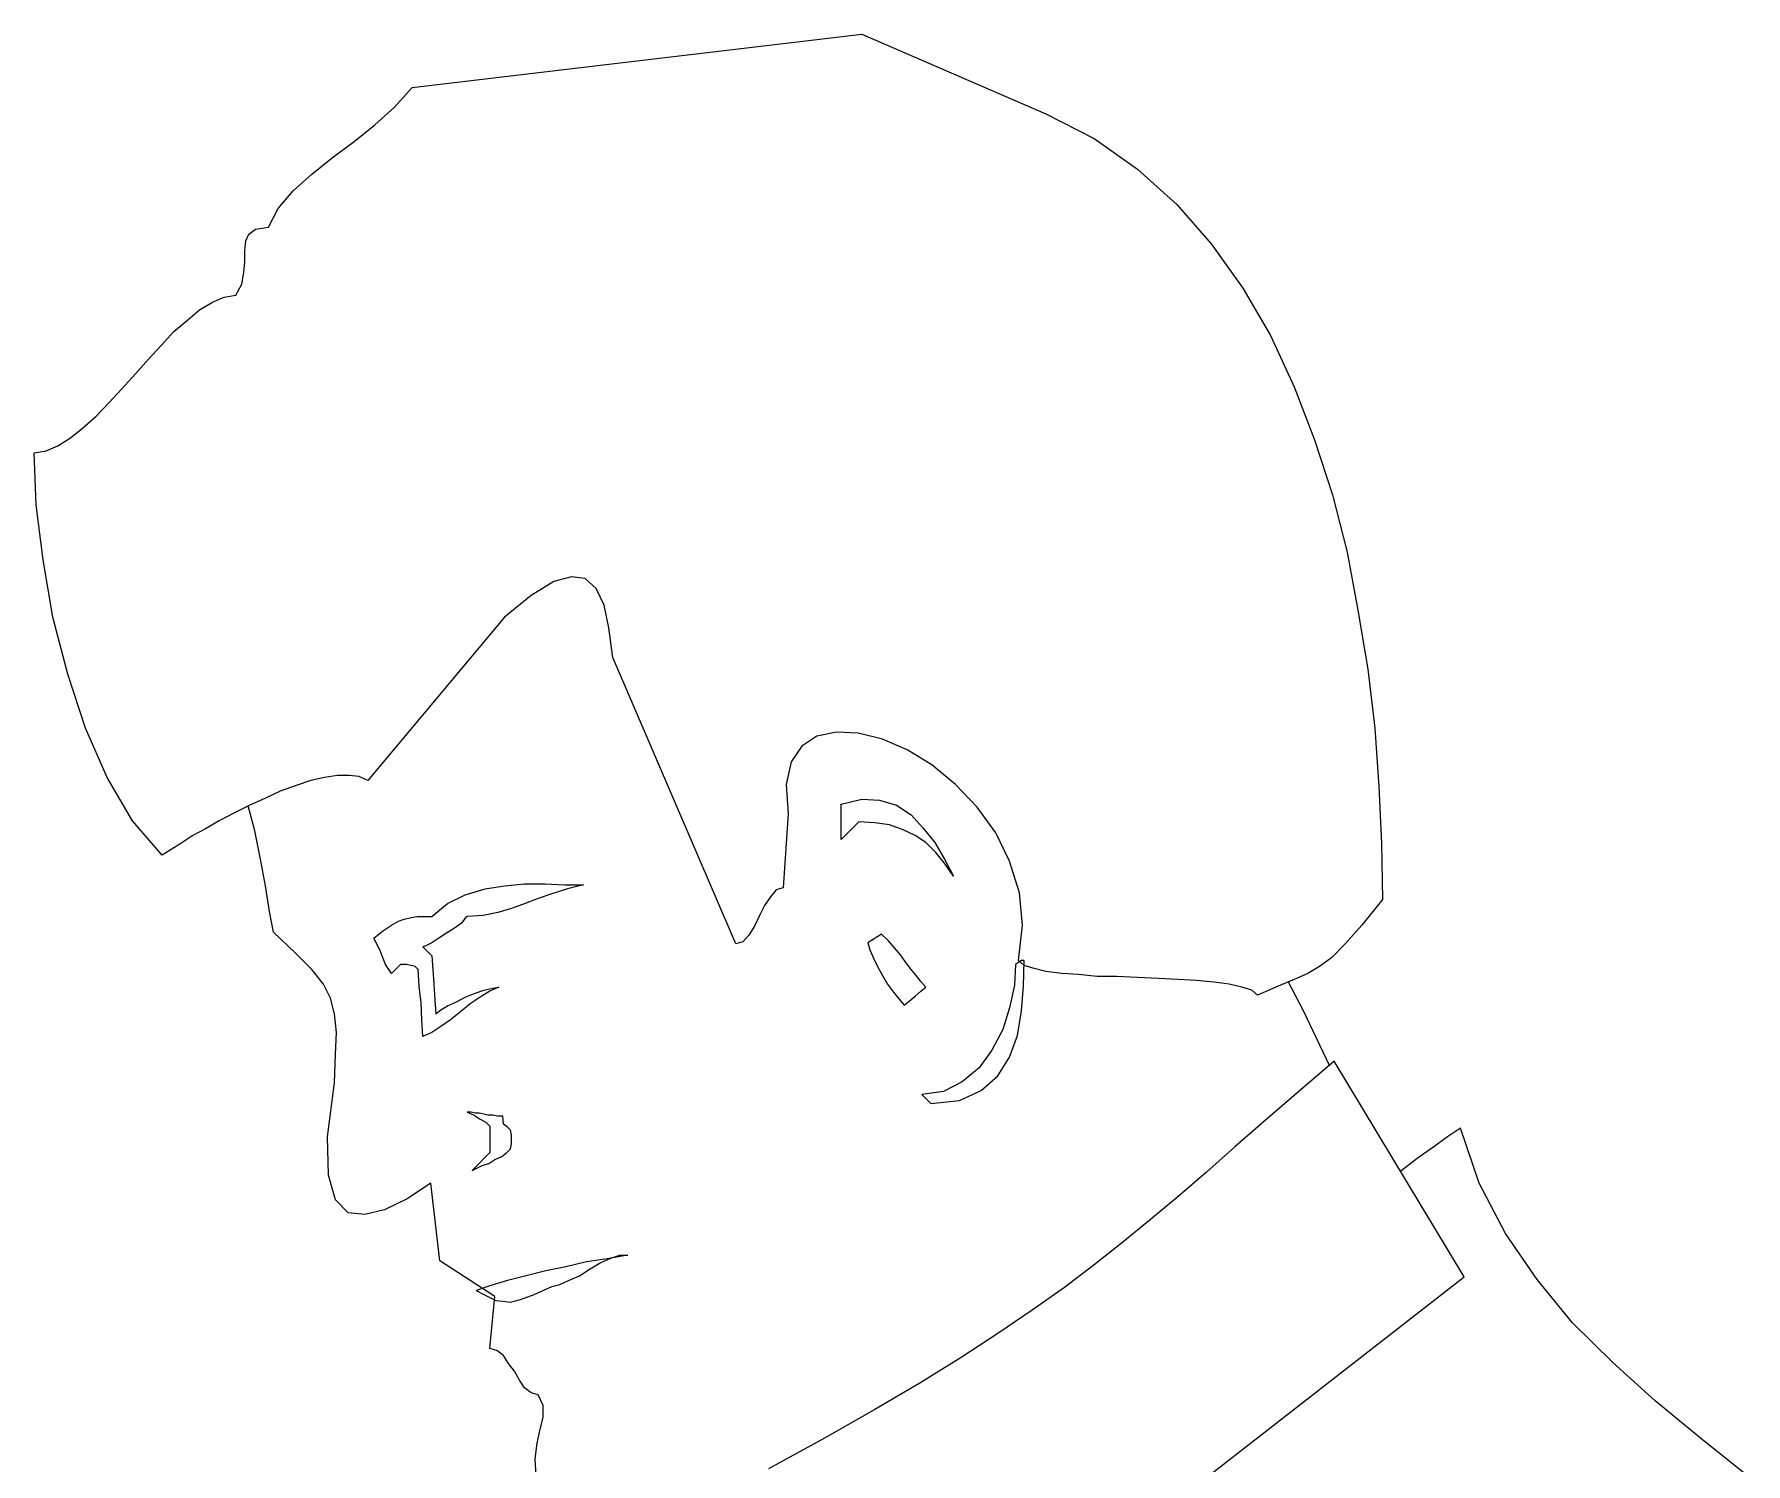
# Model space of a CAD drawing. Extents: x 1469 to 2444, y -3180 to -2077.
# Drawn here: x 2003.4 to 2308.3, y -2331.7 to -2077.1 of the extents above; entities that cross this region are included whole.
import ezdxf

# ---------------------------------------------------------------- set-up
doc = ezdxf.new("R2010")
doc.units = 0
doc.header["$LTSCALE"] = 1270
doc.header["$MEASUREMENT"] = 0
doc.layers.get('0').update_dxf_attribs({"linetype": 'CONTINUOUS'})

msp = doc.modelspace()

# ---------------------------------------------------------------- linework, layer by layer
at = {"linetype": 'CONTINUOUS'}
for p, q in [((2070.72, -2086.57), (2150.84, -2077.11)), ((2150.84, -2077.11), (2183.62, -2091.31)), ((2067.57, -2090.08), (2070.72, -2086.57)), ((2064.06, -2093.24), (2067.57, -2090.08)), ((2183.62, -2091.31), (2192.21, -2095.69)), ((2060.38, -2096.22), (2064.06, -2093.24)), ((2056.52, -2099.03), (2060.38, -2096.22)), ((2192.21, -2095.69), (2199.92, -2101.12)), ((2052.85, -2102.01), (2056.52, -2099.03)), ((2049.51, -2104.98), (2052.85, -2102.01)), ((2199.92, -2101.12), (2206.94, -2107.44)), ((2046.88, -2108.14), (2049.51, -2104.98)), ((2045.13, -2111.47), (2046.88, -2108.14)), ((2206.94, -2107.44), (2213.07, -2114.45)), ((2041.62, -2112.7), (2042.85, -2111.82)), ((2042.85, -2111.82), (2045.13, -2111.47)), ((2040.92, -2115.67), (2041.1, -2113.92)), ((2040.92, -2117.61), (2040.92, -2115.67)), ((2041.1, -2113.92), (2041.62, -2112.7)), ((2213.07, -2114.45), (2218.68, -2122.34)), ((2040.74, -2119.54), (2040.92, -2117.61)), ((2039.34, -2123.57), (2040.39, -2121.63)), ((2040.39, -2121.63), (2040.74, -2119.54)), ((2032.86, -2126.19), (2035.14, -2124.79)), ((2035.14, -2124.79), (2037.24, -2123.92)), ((2037.24, -2123.92), (2039.34, -2123.57)), ((2218.68, -2122.34), (2223.59, -2130.76)), ((2030.75, -2127.95), (2032.86, -2126.19)), ((2026.02, -2132.51), (2028.3, -2130.05)), ((2028.3, -2130.05), (2030.75, -2127.95)), ((2223.59, -2130.76), (2227.8, -2139.87)), ((2023.74, -2134.96), (2026.02, -2132.51)), ((2021.46, -2137.59), (2023.74, -2134.96)), ((2019, -2140.22), (2021.46, -2137.59)), ((2227.8, -2139.87), (2231.48, -2149.33)), ((2014.45, -2145.13), (2016.73, -2142.68)), ((2016.73, -2142.68), (2019, -2140.22)), ((2012, -2147.23), (2014.45, -2145.13)), ((2007.61, -2150.39), (2009.89, -2148.98)), ((2009.89, -2148.98), (2012, -2147.23)), ((2003.41, -2151.62), (2005.51, -2151.27)), ((2003.76, -2160.9), (2003.41, -2151.62)), ((2005.51, -2151.27), (2007.61, -2150.39)), ((2231.48, -2149.33), (2234.64, -2159.15)), ((2004.99, -2170.72), (2003.76, -2160.9)), ((2234.64, -2159.15), (2237.27, -2169.32)), ((2237.27, -2169.32), (2239.19, -2179.66)), ((2006.74, -2180.89), (2004.99, -2170.72)), ((2095.97, -2174.58), (2091.94, -2177.03)), ((2099.13, -2173.7), (2095.97, -2174.58)), ((2101.57, -2174.05), (2099.13, -2173.7)), ((2103.51, -2175.81), (2101.57, -2174.05)), ((2104.91, -2178.79), (2103.51, -2175.81)), ((2091.94, -2177.03), (2087.2, -2180.89)), ((2105.78, -2182.82), (2104.91, -2178.79)), ((2239.19, -2179.66), (2240.94, -2190.18)), ((2009.37, -2191.06), (2006.74, -2180.89)), ((2087.2, -2180.89), (2062.84, -2209.99)), ((2106.49, -2188.08), (2105.78, -2182.82)), ((2128.4, -2239.09), (2106.49, -2188.08)), ((2012.52, -2200.7), (2009.37, -2191.06)), ((2240.94, -2190.18), (2242.17, -2200.7)), ((2016.38, -2209.47), (2012.52, -2200.7)), ((2242.17, -2200.7), (2242.88, -2211.05)), ((2140.15, -2203.86), (2138.22, -2206.66)), ((2142.78, -2202.11), (2140.15, -2203.86)), ((2146.28, -2201.4), (2142.78, -2202.11)), ((2150.14, -2201.58), (2146.28, -2201.4)), ((2154.52, -2202.63), (2150.14, -2201.58)), ((2158.91, -2204.56), (2154.52, -2202.63)), ((2138.22, -2206.66), (2137.34, -2210.7)), ((2163.29, -2207.19), (2158.91, -2204.56)), ((2020.94, -2217.18), (2016.38, -2209.47)), ((2052.67, -2209.99), (2050.04, -2210.87)), ((2055.12, -2209.47), (2052.67, -2209.99)), ((2057.4, -2209.12), (2055.12, -2209.47)), ((2059.5, -2209.12), (2057.4, -2209.12)), ((2061.26, -2209.29), (2059.5, -2209.12)), ((2062.84, -2209.99), (2061.26, -2209.29)), ((2167.5, -2210.7), (2163.29, -2207.19)), ((2044.6, -2213.15), (2041.8, -2214.37)), ((2047.23, -2211.92), (2044.6, -2213.15)), ((2050.04, -2210.87), (2047.23, -2211.92)), ((2137.34, -2210.7), (2137.69, -2215.95)), ((2171.35, -2214.73), (2167.5, -2210.7)), ((2242.88, -2211.05), (2243.4, -2221.21)), ((2038.99, -2215.78), (2036.36, -2217.18)), ((2041.8, -2214.37), (2038.99, -2215.78)), ((2042.68, -2218.93), (2041.5, -2214.53)), ((2137.69, -2215.95), (2136.82, -2229.1)), ((2147.16, -2214.2), (2150.84, -2213.32)), ((2147.16, -2215.25), (2147.16, -2214.2)), ((2147.16, -2216.83), (2147.16, -2215.25)), ((2150.84, -2213.32), (2153.99, -2213.5)), ((2153.99, -2213.5), (2156.97, -2214.37)), ((2156.97, -2214.37), (2159.6, -2216.13)), ((2159.6, -2216.13), (2161.71, -2218.41)), ((2174.68, -2219.29), (2171.35, -2214.73)), ((2026.19, -2223.31), (2020.94, -2217.18)), ((2033.91, -2218.58), (2031.63, -2219.81)), ((2036.36, -2217.18), (2033.91, -2218.58)), ((2043.72, -2224.02), (2042.68, -2218.93)), ((2147.16, -2218.76), (2147.16, -2216.83)), ((2150.31, -2217.35), (2147.16, -2220.51)), ((2147.16, -2220.51), (2147.16, -2218.76)), ((2153.12, -2217.53), (2150.31, -2217.35)), ((2155.75, -2217.88), (2153.12, -2217.53)), ((2158.2, -2218.76), (2155.75, -2217.88)), ((2160.31, -2219.81), (2158.2, -2218.76)), ((2161.71, -2218.41), (2163.81, -2221.04)), ((2177.13, -2224.37), (2174.68, -2219.29)), ((2027.77, -2222.27), (2026.19, -2223.31)), ((2029.53, -2221.21), (2027.77, -2222.27)), ((2031.63, -2219.81), (2029.53, -2221.21)), ((2162.23, -2221.04), (2160.31, -2219.81)), ((2163.98, -2222.79), (2162.23, -2221.04)), ((2163.81, -2221.04), (2165.56, -2224.02)), ((2243.4, -2221.21), (2243.58, -2231.21)), ((2044.6, -2228.75), (2043.72, -2224.02)), ((2165.56, -2224.72), (2163.98, -2222.79)), ((2165.56, -2224.02), (2167.14, -2227)), ((2167.14, -2227), (2165.56, -2224.72)), ((2178.89, -2229.98), (2177.13, -2224.37)), ((2087.2, -2228.75), (2090.71, -2228.4)), ((2090.71, -2228.4), (2094.39, -2228.4)), ((2094.39, -2228.4), (2097.9, -2228.58)), ((2045.3, -2233.31), (2044.6, -2228.75)), ((2077.03, -2231.9), (2080.19, -2230.33)), ((2080.19, -2230.33), (2083.7, -2229.28)), ((2083.7, -2229.28), (2087.2, -2228.75)), ((2093.16, -2231.03), (2090.88, -2231.9)), ((2095.62, -2230.15), (2093.16, -2231.03)), ((2098.42, -2229.28), (2095.62, -2230.15)), ((2097.9, -2228.58), (2101.23, -2228.58)), ((2101.23, -2228.58), (2098.42, -2229.28)), ((2134.54, -2230.68), (2133.48, -2232.26)), ((2135.59, -2229.45), (2134.54, -2230.68)), ((2136.82, -2229.1), (2135.59, -2229.45)), ((2179.42, -2235.76), (2178.89, -2229.98)), ((2243.58, -2231.21), (2239.9, -2235.76)), ((2046.01, -2236.99), (2045.3, -2233.31)), ((2069.32, -2234.71), (2070.55, -2234.36)), ((2070.55, -2234.36), (2071.6, -2234.19)), ((2071.6, -2234.19), (2072.83, -2234.19)), ((2072.83, -2234.19), (2074.23, -2234.19)), ((2074.23, -2234.19), (2077.03, -2231.9)), ((2080.19, -2234.53), (2079.49, -2235.42)), ((2080.54, -2234.19), (2080.19, -2234.53)), ((2083.35, -2234.01), (2080.54, -2234.19)), ((2085.98, -2233.48), (2083.35, -2234.01)), ((2088.43, -2232.78), (2085.98, -2233.48)), ((2090.88, -2231.9), (2088.43, -2232.78)), ((2132.61, -2234.01), (2131.73, -2235.94)), ((2133.48, -2232.26), (2132.61, -2234.01)), ((2049.86, -2240.67), (2046.01, -2236.99)), ((2063.88, -2238.04), (2065.46, -2236.82)), ((2065.46, -2236.82), (2067.04, -2235.76)), ((2067.04, -2235.76), (2068.27, -2235.06)), ((2068.27, -2235.06), (2069.32, -2234.71)), ((2076.86, -2237.17), (2075.45, -2238.04)), ((2078.26, -2236.29), (2076.86, -2237.17)), ((2079.49, -2235.42), (2078.26, -2236.29)), ((2130.68, -2237.51), (2129.63, -2238.74)), ((2131.73, -2235.94), (2130.68, -2237.51)), ((2154.35, -2237.34), (2151.89, -2238.92)), ((2155.57, -2238.57), (2154.35, -2237.34)), ((2178.71, -2242.07), (2179.42, -2235.76)), ((2239.9, -2235.76), (2236.92, -2239.09)), ((2052.85, -2243.65), (2049.86, -2240.67)), ((2064.94, -2240.15), (2063.88, -2238.04)), ((2065.99, -2242.78), (2064.94, -2240.15)), ((2073.18, -2239.44), (2072.65, -2239.62)), ((2072.65, -2239.62), (2074.23, -2241.2)), ((2074.23, -2238.92), (2073.18, -2239.44)), ((2075.45, -2238.04), (2074.23, -2238.92)), ((2129.63, -2238.74), (2128.4, -2239.09)), ((2151.89, -2238.92), (2152.24, -2240.15)), ((2152.24, -2240.15), (2152.95, -2241.72)), ((2156.62, -2239.8), (2155.57, -2238.57)), ((2157.68, -2241.02), (2156.62, -2239.8)), ((2236.92, -2239.09), (2234.46, -2241.55)), ((2054.94, -2246.28), (2052.85, -2243.65)), ((2067.04, -2244.35), (2065.99, -2242.78)), ((2068.62, -2242.78), (2067.04, -2244.35)), ((2069.67, -2242.78), (2068.62, -2242.78)), ((2070.55, -2242.95), (2069.67, -2242.78)), ((2071.25, -2243.13), (2070.55, -2242.95)), ((2071.78, -2243.65), (2071.25, -2243.13)), ((2071.95, -2246.63), (2071.78, -2243.65)), ((2074.23, -2241.2), (2074.41, -2243.65)), ((2074.41, -2243.65), (2074.58, -2246.28)), ((2152.95, -2241.72), (2153.64, -2243.13)), ((2153.64, -2243.13), (2154.52, -2244.7)), ((2158.55, -2242.25), (2157.68, -2241.02)), ((2159.6, -2243.65), (2158.55, -2242.25)), ((2160.48, -2244.7), (2159.6, -2243.65)), ((2178.19, -2242.78), (2178.01, -2246.45)), ((2178.71, -2242.43), (2178.19, -2242.78)), ((2179.24, -2242.07), (2178.71, -2242.43)), ((2179.76, -2242.95), (2178.71, -2242.07)), ((2179.59, -2242.07), (2179.24, -2242.07)), ((2179.76, -2242.07), (2179.59, -2242.07)), ((2179.59, -2246.63), (2179.76, -2242.07)), ((2181.51, -2243.47), (2179.76, -2242.95)), ((2183.62, -2244.01), (2181.51, -2243.47)), ((2232.35, -2243.13), (2230.25, -2244.35)), ((2234.46, -2241.55), (2232.35, -2243.13)), ((2056.17, -2248.74), (2054.94, -2246.28)), ((2072.3, -2249.61), (2071.95, -2246.63)), ((2074.58, -2246.28), (2074.76, -2249.09)), ((2086.15, -2246.81), (2084.57, -2247.51)), ((2085.1, -2246.99), (2086.15, -2246.81)), ((2154.52, -2244.7), (2155.39, -2246.28)), ((2155.39, -2246.28), (2156.45, -2247.68)), ((2161.36, -2245.76), (2160.48, -2244.7)), ((2162.23, -2246.81), (2161.36, -2245.76)), ((2161.36, -2247.51), (2162.23, -2246.81)), ((2178.01, -2246.45), (2177.13, -2250.49)), ((2179.24, -2251.01), (2179.59, -2246.63)), ((2186.43, -2244.35), (2183.62, -2244.01)), ((2189.41, -2244.53), (2186.43, -2244.35)), ((2192.74, -2244.88), (2189.41, -2244.53)), ((2196.24, -2244.88), (2192.74, -2244.88)), ((2199.92, -2245.05), (2196.24, -2244.88)), ((2203.61, -2245.23), (2199.92, -2245.05)), ((2207.11, -2245.41), (2203.61, -2245.23)), ((2210.44, -2245.58), (2207.11, -2245.41)), ((2213.6, -2245.93), (2210.44, -2245.58)), ((2216.23, -2246.28), (2213.6, -2245.93)), ((2218.51, -2246.81), (2216.23, -2246.28)), ((2220.26, -2247.33), (2218.51, -2246.81)), ((2224.99, -2246.63), (2221.32, -2248.21)), ((2227.8, -2245.41), (2224.99, -2246.63)), ((2226.77, -2245.86), (2229.37, -2250.84)), ((2230.25, -2244.35), (2227.8, -2245.41)), ((2056.87, -2251.54), (2056.17, -2248.74)), ((2072.47, -2252.59), (2072.3, -2249.61)), ((2074.76, -2249.09), (2074.93, -2251.54)), ((2077.03, -2250.14), (2078.61, -2249.43)), ((2078.61, -2249.43), (2080.19, -2248.56)), ((2081.07, -2249.79), (2079.31, -2251.19)), ((2080.19, -2248.56), (2081.95, -2247.86)), ((2082.82, -2248.56), (2081.07, -2249.79)), ((2081.95, -2247.86), (2083.52, -2247.33)), ((2084.57, -2247.51), (2082.82, -2248.56)), ((2083.52, -2247.33), (2085.1, -2246.99)), ((2156.45, -2247.68), (2157.5, -2248.91)), ((2157.5, -2248.91), (2158.38, -2249.97)), ((2158.38, -2249.97), (2159.25, -2249.26)), ((2159.25, -2249.26), (2160.31, -2248.39)), ((2160.31, -2248.39), (2161.36, -2247.51)), ((2221.32, -2248.21), (2220.26, -2247.33)), ((2057.23, -2254.87), (2056.87, -2251.54)), ((2072.65, -2255.58), (2072.47, -2252.59)), ((2074.93, -2251.54), (2075.81, -2250.84)), ((2075.81, -2250.84), (2077.03, -2250.14)), ((2077.56, -2252.59), (2075.81, -2253.82)), ((2079.31, -2251.19), (2077.56, -2252.59)), ((2177.13, -2250.49), (2175.91, -2254.35)), ((2178.53, -2255.4), (2179.24, -2251.01)), ((2229.37, -2250.84), (2234.11, -2260.83)), ((2057.05, -2258.73), (2057.23, -2254.87)), ((2074.23, -2254.87), (2072.65, -2255.58)), ((2075.81, -2253.82), (2074.23, -2254.87)), ((2175.91, -2254.35), (2173.98, -2258.02)), ((2177.13, -2259.25), (2178.53, -2255.4)), ((2056.87, -2263.81), (2057.05, -2258.73)), ((2173.98, -2258.02), (2171.7, -2261.18)), ((2171.7, -2261.18), (2168.72, -2263.64)), ((2175.03, -2262.58), (2177.13, -2259.25)), ((2234.98, -2259.96), (2228.68, -2265.39)), ((2234.11, -2260.83), (2234.11, -2260.66)), ((2258.13, -2298.35), (2234.98, -2259.96)), ((2055.65, -2273.45), (2056.87, -2263.81)), ((2168.72, -2263.64), (2165.39, -2265.39)), ((2172.05, -2265.21), (2175.03, -2262.58)), ((2165.39, -2265.39), (2161.53, -2265.92)), ((2161.53, -2265.92), (2163.11, -2267.5)), ((2163.11, -2267.5), (2168.19, -2266.97)), ((2168.19, -2266.97), (2172.05, -2265.21)), ((2228.68, -2265.39), (2222.72, -2270.48)), ((2081.24, -2269.07), (2080.54, -2269.07)), ((2080.54, -2269.07), (2081.77, -2269.59)), ((2081.95, -2269.25), (2081.24, -2269.07)), ((2081.77, -2269.59), (2082.82, -2270.3)), ((2082.64, -2269.25), (2081.95, -2269.25)), ((2083.52, -2269.42), (2082.64, -2269.25)), ((2082.82, -2270.3), (2083.87, -2270.82)), ((2084.22, -2269.59), (2083.52, -2269.42)), ((2083.87, -2270.82), (2084.57, -2271.53)), ((2085.1, -2269.59), (2084.22, -2269.59)), ((2085.98, -2269.77), (2085.1, -2269.59)), ((2086.85, -2269.77), (2085.98, -2269.77)), ((2087.02, -2271.17), (2086.85, -2269.77)), ((2087.73, -2271.7), (2087.02, -2271.17)), ((2222.72, -2270.48), (2217.28, -2275.21)), ((2055.82, -2280.29), (2055.65, -2273.45)), ((2084.57, -2271.53), (2084.57, -2276.26)), ((2088.25, -2272.23), (2087.73, -2271.7)), ((2088.43, -2273.11), (2088.25, -2272.23)), ((2088.43, -2274.68), (2088.43, -2273.11)), ((2255.15, -2273.45), (2252.69, -2275.21)), ((2257.43, -2271.88), (2255.15, -2273.45)), ((2260.76, -2281.7), (2257.43, -2271.88)), ((2084.57, -2276.26), (2081.41, -2279.41)), ((2085.45, -2277.49), (2086.68, -2276.96)), ((2086.68, -2276.96), (2087.56, -2276.26)), ((2087.56, -2276.26), (2088.25, -2275.56)), ((2088.25, -2275.56), (2088.43, -2274.68)), ((2217.28, -2275.21), (2212.2, -2279.76)), ((2252.69, -2275.21), (2249.71, -2277.31)), ((2057.05, -2284.68), (2055.82, -2280.29)), ((2081.41, -2279.41), (2082.12, -2279.07)), ((2082.12, -2279.07), (2083.17, -2278.54)), ((2083.17, -2278.54), (2084.4, -2278.19)), ((2084.4, -2278.19), (2085.45, -2277.49)), ((2212.2, -2279.76), (2207.11, -2284.15)), ((2249.71, -2277.31), (2246.81, -2279.57)), ((2074.05, -2281.7), (2069.84, -2284.5)), ((2075.63, -2295.54), (2074.05, -2281.7)), ((2265.49, -2290.64), (2260.76, -2281.7)), ((2059.33, -2286.95), (2057.05, -2284.68)), ((2065.82, -2286.43), (2062.31, -2287.3)), ((2069.84, -2284.5), (2065.82, -2286.43)), ((2207.11, -2284.15), (2202.21, -2288.18)), ((2062.31, -2287.3), (2059.33, -2286.95)), ((2202.21, -2288.18), (2197.29, -2292.21)), ((2197.29, -2292.21), (2192.21, -2296.25)), ((2271.1, -2298.87), (2265.49, -2290.64)), ((2085.45, -2301.85), (2075.63, -2295.54)), ((2105.44, -2295.19), (2101.75, -2295.72)), ((2104.21, -2295.89), (2106.13, -2295.02)), ((2109.12, -2294.49), (2105.44, -2295.19)), ((2106.13, -2295.02), (2107.71, -2294.49)), ((2107.71, -2294.49), (2109.12, -2294.49)), ((2091.06, -2298.17), (2087.73, -2299.05)), ((2094.56, -2297.29), (2091.06, -2298.17)), ((2098.07, -2296.6), (2094.56, -2297.29)), ((2101.75, -2295.72), (2098.07, -2296.6)), ((2098.6, -2299.05), (2100.53, -2298.17)), ((2100.53, -2298.17), (2102.46, -2296.94)), ((2102.46, -2296.94), (2104.21, -2295.89)), ((2154.52, -2378.99), (2258.13, -2298.35)), ((2192.21, -2296.25), (2186.95, -2300.27)), ((2084.75, -2299.92), (2082.12, -2300.8)), ((2082.12, -2300.8), (2083.52, -2301.5)), ((2083.52, -2301.5), (2084.57, -2302.03)), ((2087.73, -2299.05), (2084.75, -2299.92)), ((2090, -2302.38), (2092.46, -2301.5)), ((2092.46, -2301.5), (2095.62, -2300.1)), ((2095.62, -2300.1), (2097.02, -2299.75)), ((2097.02, -2299.75), (2098.6, -2299.05)), ((2186.95, -2300.27), (2181.17, -2304.31)), ((2277.41, -2306.59), (2271.1, -2298.87)), ((2084.57, -2311.15), (2085.45, -2301.85)), ((2084.57, -2302.03), (2085.62, -2302.56)), ((2085.62, -2302.56), (2086.85, -2302.73)), ((2086.85, -2302.73), (2088.25, -2302.9)), ((2088.25, -2302.9), (2090, -2302.38)), ((2181.17, -2304.31), (2175.21, -2308.34)), ((2284.6, -2313.6), (2277.41, -2306.59)), ((2175.21, -2308.34), (2168.54, -2312.72)), ((2085.8, -2311.49), (2084.57, -2311.15)), ((2087.02, -2312.38), (2085.8, -2311.49)), ((2087.91, -2313.78), (2087.02, -2312.38)), ((2088.96, -2315.18), (2087.91, -2313.78)), ((2168.54, -2312.72), (2161.18, -2317.28)), ((2292.14, -2320.43), (2284.6, -2313.6)), ((2089.83, -2316.76), (2088.96, -2315.18)), ((2090.71, -2318.16), (2089.83, -2316.76)), ((2091.94, -2319.03), (2090.71, -2318.16)), ((2093.16, -2319.39), (2091.94, -2319.03)), ((2094.04, -2321.31), (2093.16, -2319.39)), ((2161.18, -2317.28), (2153.12, -2322.01)), ((2094.04, -2323.41), (2094.04, -2321.31)), ((2153.12, -2322.01), (2144.18, -2327.1)), ((2300.2, -2327.1), (2292.14, -2320.43)), ((2092.98, -2327.97), (2093.52, -2325.52)), ((2093.52, -2325.52), (2094.04, -2323.41)), ((2092.64, -2330.78), (2092.98, -2327.97)), ((2144.18, -2327.1), (2134.19, -2332.54)), ((2308.27, -2333.58), (2300.2, -2327.1)), ((2092.81, -2333.76), (2092.64, -2330.78))]:
    msp.add_line(p, q, dxfattribs=at)

doc.saveas('drawing.dxf')
